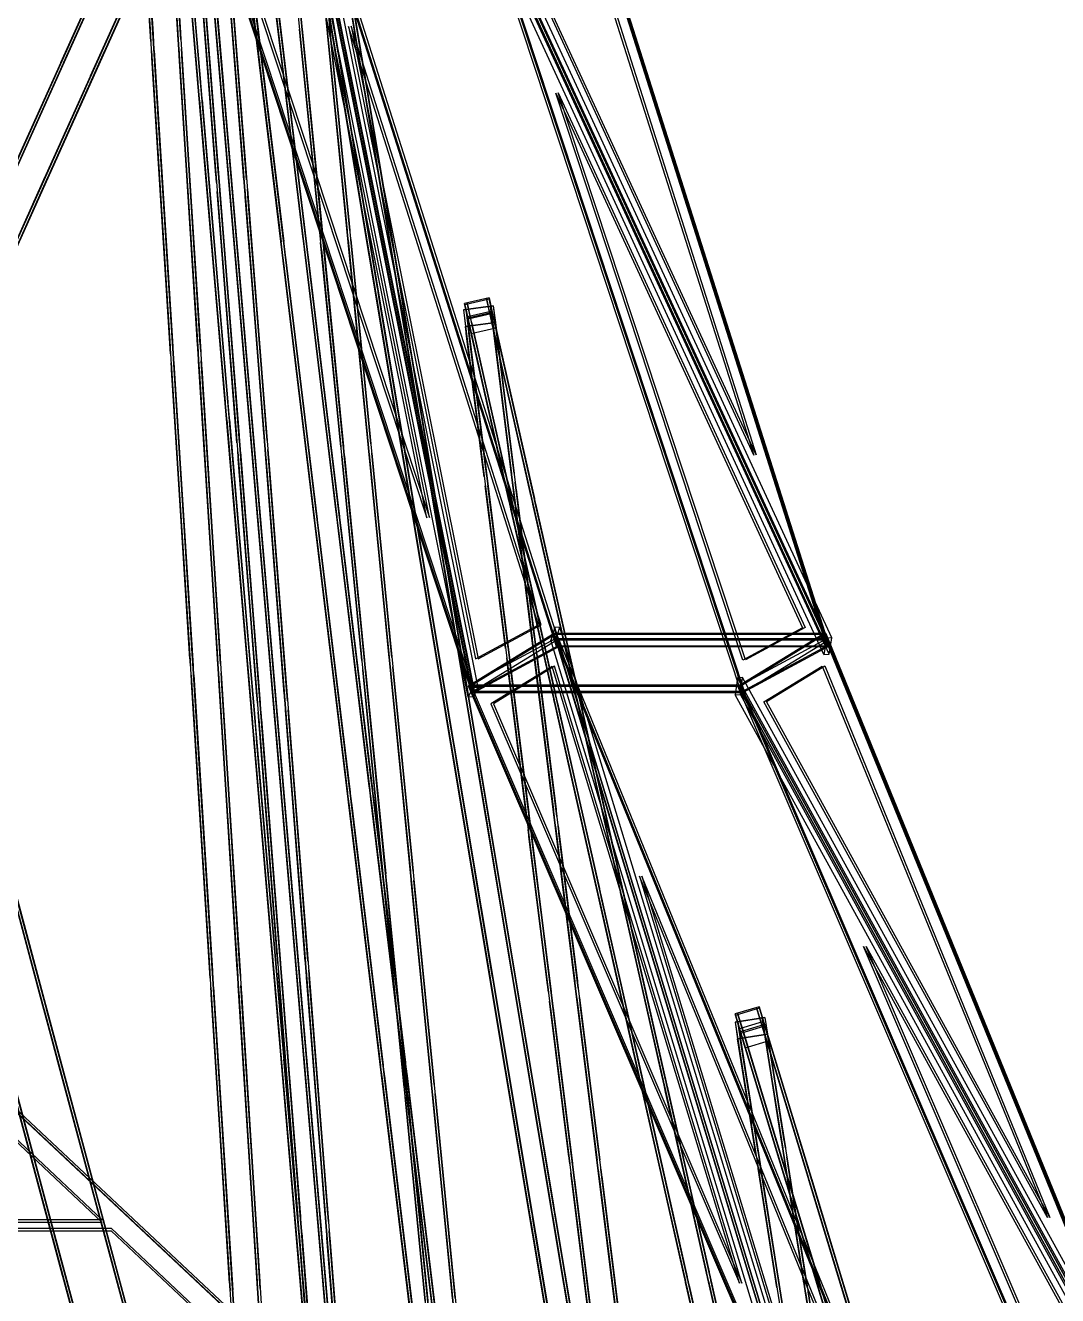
# Model space of a CAD drawing. Header units: millimetres. Extents: x -52000 to 48850, y -48850 to 51750.
# Drawn here: x 25031 to 31185, y -22866 to -15294 of the extents above; entities that cross this region are included whole.
import ezdxf

# ---------------------------------------------------------------- set-up
doc = ezdxf.new("R2010")
doc.units = ezdxf.units.MM
doc.layers.add('D-STR-STRC', color=7, linetype='Continuous', lineweight=25)

msp = doc.modelspace()

# ---------------------------------------------------------------- linework, layer by layer
at = {"layer": 'D-STR-STRC'}
for points in [[(27057.4, -27129.7), (27055.8, -27111.1), (25101.1, -4240.2), (25102.7, -4258.8)], [(27175, -27119.7), (27173.4, -27101.1), (25218.7, -4230.1), (25220.3, -4248.7)], [(25234.6, -4239.8), (25234.6, -4239.8), (26652.7, -26574.2), (26652.7, -26574.2)], [(27190.9, -27118.3), (27189.3, -27099.7), (25234.7, -4228.7), (25236.3, -4247.4)], [(27041.5, -27131.1), (27039.9, -27112.5), (25085.2, -4241.5), (25086.8, -4260.1)], [(25086.9, -4249.1), (25086.9, -4249.1), (26505, -26583.5), (26505, -26583.5)], [(27937.4, -28036.6), (27933, -28000.7), (25576.1, -8479.9), (25580.4, -8515.8)], [(27953.2, -28034.7), (27948.9, -27998.8), (25591.9, -8478), (25596.3, -8513.9)], [(28070.4, -28020.5), (28066.1, -27984.6), (25709.1, -8463.9), (25713.4, -8499.8)], [(28086.3, -28018.6), (28081.9, -27982.7), (25725, -8461.9), (25729.3, -8497.9)], [(25578.9, -8494.7), (25578.9, -8494.7), (27041.6, -27121.2), (27041.6, -27121.2)], [(25726.5, -8483.1), (25726.5, -8483.1), (27189.2, -27109.6), (27189.2, -27109.6)], [(26591.8, -26559.1), (26486.3, -26166.2), (22388.8, -10917.5), (22494.4, -11310.3)], [(26607.3, -26554.9), (26501.7, -26162.1), (22404.3, -10913.3), (22509.9, -11306.2)], [(26298.3, -26637.9), (26192.7, -26245.1), (22095.3, -10996.4), (22200.8, -11389.2)], [(26313.7, -26633.8), (26208.2, -26240.9), (22110.7, -10992.2), (22216.3, -11385.1)], [(29192.5, -29302.9), (29182.8, -29245), (26421.9, -12716.7), (26431.6, -12774.6)], [(29208.2, -29300.3), (29198.6, -29242.4), (26437.7, -12714.1), (26447.4, -12772)], [(29324.6, -29280.8), (29315, -29222.9), (26554.1, -12694.7), (26563.8, -12752.6)], [(29340.4, -29278.2), (29330.7, -29220.3), (26569.9, -12692), (26579.6, -12749.9)], [(26427.1, -12740.6), (26427.1, -12740.6), (27936, -28016.9), (27936, -28016.9)], [(26574.4, -12726.1), (26574.4, -12726.1), (28083.3, -28002.4), (28083.3, -28002.4)], [(26372.6, -13005), (26235.9, -13308.8), (22138.4, -22411.3), (22275.2, -22107.6)], [(26387.2, -13011.6), (26250.5, -13315.4), (22153, -22417.9), (22289.8, -22114.1)], [(26549.5, -13084.6), (26412.8, -13388.4), (22315.3, -22491), (22452.1, -22187.2)], [(26564.1, -13091.2), (26427.4, -13395), (22329.9, -22497.5), (22466.7, -22193.8)], [(25663.5, -13583.6), (25663.5, -13583.6), (25775.6, -15348)], [(25666.2, -13625.5), (25778.2, -15389.9), (25778.2, -15389.9)], [(25679.5, -13582.6), (25679.5, -13582.6), (25791.5, -15347)], [(25682.2, -13624.5), (25794.2, -15388.9), (25794.2, -15388.9)], [(25827.2, -13573.2), (25827.2, -13573.2), (25939.2, -15337.6)], [(25829.9, -13615.1), (25941.9, -15379.5), (25941.9, -15379.5)], [(25843.2, -13572.2), (25843.2, -13572.2), (25955.2, -15336.6)], [(25845.8, -13614.1), (25957.9, -15378.5), (25957.9, -15378.5)], [(26058.8, -15633), (25903.4, -13814.6), (25902.4, -13803)], [(26061.4, -15663.7), (26060.4, -15652.1), (25905, -13833.7)], [(26074.7, -15631.6), (25919.3, -13813.2), (25918.3, -13801.6)], [(26077.3, -15662.4), (26076.4, -15650.8), (25920.9, -13832.4)], [(26192.3, -15621.6), (26036.9, -13803.2), (26035.9, -13791.6)], [(26194.9, -15652.3), (26193.9, -15640.7), (26038.5, -13822.3)], [(26208.2, -15620.2), (26052.8, -13801.8), (26051.8, -13790.2)], [(26210.9, -15651), (26209.9, -15639.4), (26054.5, -13821)], [(27708.7, -19267.9), (26683.1, -14159.3), (26112.1, -14434.1)], [(26880.7, -15463.1), (26664.8, -14170.9), (26658.8, -14134.8)], [(26896.5, -15460.5), (26680.6, -14168.2), (26674.6, -14132.1)], [(26900.7, -15486), (26894.7, -15449.9), (26678.9, -14157.7)], [(27708.7, -19267.9), (28218.4, -18993), (26683.1, -14159.3)], [(27012.9, -15441), (26797, -14148.8), (26791, -14112.7)], [(27017.1, -15466.6), (27011.1, -15430.5), (26795.2, -14138.3)], [(27028.6, -15438.4), (26812.8, -14146.2), (26806.8, -14110.1)], [(27032.9, -15464), (27026.9, -15427.9), (26811, -14135.6)], [(27693.4, -19268.7), (26667.8, -14160.1), (26096.9, -14434.9)], [(26885, -15488.7), (26878.9, -15452.6), (26663.1, -14160.3)], [(27693.4, -19268.7), (28203.1, -18993.8), (26667.8, -14160.1)], [(29807.9, -18994.6), (27701.6, -14435.7), (28272.6, -14160.9)], [(29823.1, -18993.8), (27716.9, -14434.9), (28287.8, -14160.1)], [(27424.2, -18229.1), (26646.6, -14356), (26213.7, -14564.4)], [(27439.4, -18228.3), (26661.9, -14355.2), (26229, -14563.6)], [(29373.4, -17855.1), (27847, -14551.4), (28260.8, -14352.2)], [(29388.6, -17854.3), (27862.3, -14550.6), (28276.1, -14351.4)], [(29807.9, -18994.6), (29298.2, -19269.5), (27701.6, -14435.7)], [(29823.1, -18993.8), (29313.4, -19268.7), (27716.9, -14434.9)], [(25655.2, -14598.9), (25559.1, -14812.2), (25242.7, -15515.2)], [(25658.6, -14591.3), (25342.1, -15294.3), (25246.1, -15507.7)], [(25669.8, -14605.4), (25573.7, -14818.8), (25257.3, -15521.8)], [(25673.2, -14597.9), (25356.7, -15300.9), (25260.7, -15514.2)], [(25832.1, -14678.5), (25736, -14891.9), (25419.6, -15594.9)], [(25835.5, -14670.9), (25519, -15373.9), (25423, -15587.3)], [(25846.7, -14685.1), (25750.6, -14898.4), (25434.2, -15601.4)], [(25850.1, -14677.5), (25533.6, -15380.5), (25437.6, -15593.9)], [(26052.7, -14732.2), (26052.7, -14732.2), (26167, -16187.7)], [(26068.6, -14730.9), (26068.6, -14730.9), (26182.9, -16186.4)], [(26216.2, -14719.3), (26216.2, -14719.3), (26330.5, -16174.9)], [(26219.5, -14761.2), (26333.8, -16216.7), (26333.8, -16216.7)], [(26232.1, -14718.1), (26232.1, -14718.1), (26346.4, -16173.6)], [(26235.4, -14760), (26349.7, -16215.5), (26349.7, -16215.5)], [(26056, -14774.1), (26170.3, -16229.6), (26170.3, -16229.6)], [(26071.9, -14772.8), (26186.2, -16228.3), (26186.2, -16228.3)], [(26554.7, -16585.1), (26368.7, -15045.1), (26366, -15022.7)], [(26558.1, -16613.6), (26555.4, -16591.3), (26369.5, -15051.3)], [(26570.6, -16583.2), (26384.6, -15043.2), (26381.9, -15020.8)], [(26574, -16611.7), (26571.3, -16589.3), (26385.4, -15049.3)], [(26687.7, -16569), (26501.8, -15029), (26499.1, -15006.6)], [(26691.2, -16597.6), (26688.5, -16575.2), (26502.5, -15035.2)], [(26703.6, -16567.1), (26517.7, -15027.1), (26515, -15004.7)], [(26707.1, -16595.7), (26704.4, -16573.3), (26518.4, -15033.3)], [(25313.7, -15357.4), (25217.7, -15570.8), (24901.2, -16273.8)], [(25317.1, -15349.9), (25000.7, -16052.9), (24904.6, -16266.2)], [(25328.3, -15364), (25232.3, -15577.3), (24915.8, -16280.3)], [(25331.7, -15356.4), (25015.3, -16059.4), (24919.2, -16272.8)], [(26665.4, -15315.6), (26665.4, -15315.6), (26781.6, -16492.1)], [(26669.5, -15357.4), (26785.7, -16533.9), (26785.7, -16533.9)], [(26681.3, -15314), (26681.3, -15314), (26797.5, -16490.5)], [(26685.4, -15355.8), (26801.6, -16532.3), (26801.6, -16532.3)], [(26828.6, -15299.5), (26828.6, -15299.5), (26944.8, -16476)], [(26832.7, -15341.3), (26948.9, -16517.8), (26948.9, -16517.8)], [(26844.5, -15297.9), (26844.5, -15297.9), (26960.7, -16474.4)], [(26848.6, -15339.7), (26964.8, -16516.2), (26964.8, -16516.2)], [(27714.3, -19070.8), (28090.5, -18867.9), (26957.3, -15300.1)], [(27729.5, -19070), (28105.8, -18867.1), (26972.5, -15299.3)], [(25490.6, -15437), (25394.6, -15650.4), (25078.1, -16353.4)], [(25494, -15429.5), (25177.6, -16132.5), (25081.5, -16345.9)], [(25505.2, -15443.6), (25409.2, -15657), (25092.7, -16360)], [(25508.6, -15436.1), (25192.2, -16139.1), (25096.1, -16352.4)], [(25781.7, -15444.8), (25781.7, -15444.8), (25893.7, -17209.2)], [(25797.7, -15443.8), (25797.7, -15443.8), (25909.7, -17208.2)], [(25945.4, -15434.4), (25945.4, -15434.4), (26057.4, -17198.8)], [(25961.4, -15433.4), (25961.4, -15433.4), (26073.4, -17197.8)], [(25784.4, -15486.7), (25896.4, -17251.1), (25896.4, -17251.1)], [(25800.3, -15485.7), (25912.4, -17250.1), (25912.4, -17250.1)], [(25948, -15476.3), (26060.1, -17240.7), (26060.1, -17240.7)], [(25964, -15475.3), (26076, -17239.7), (26076, -17239.7)], [(27110.8, -16840.5), (26894.9, -15548.2), (26888.9, -15512.1)], [(27126.5, -16837.8), (26910.7, -15545.6), (26904.7, -15509.5)], [(27242.9, -16818.4), (27027.1, -15526.2), (27021, -15490.1)], [(27247.2, -16843.9), (27241.2, -16807.8), (27025.3, -15515.6)], [(27258.7, -16815.8), (27042.9, -15523.5), (27036.8, -15487.4)], [(27263, -16841.3), (27256.9, -16805.2), (27041.1, -15513)], [(27115, -16866), (27109, -16829.9), (26893.1, -15537.7)], [(27130.8, -16863.4), (27124.8, -16827.3), (26908.9, -15535)], [(26221.7, -17538.9), (26066.3, -15720.5), (26065.3, -15708.9)], [(26224.3, -17569.7), (26223.3, -17558), (26067.9, -15739.6)], [(26237.6, -17537.5), (26082.2, -15719.1), (26081.2, -15707.5)], [(26240.2, -17568.3), (26239.2, -17556.7), (26083.8, -15738.3)], [(26355.2, -17527.5), (26199.8, -15709.1), (26198.8, -15697.5)], [(26357.8, -17558.2), (26356.8, -17546.6), (26201.4, -15728.2)], [(26371.1, -17526.1), (26215.7, -15707.7), (26214.7, -15696.1)], [(26373.8, -17556.9), (26372.8, -17545.3), (26217.3, -15726.9)], [(29665.2, -18884.9), (29308.8, -19077.1), (28192.6, -15697.7)], [(29680.4, -18884.1), (29324, -19076.3), (28207.9, -15696.9)], [(25149.2, -16195.6), (25053.1, -16408.9), (24736.7, -17112)], [(25152.6, -16188), (24836.1, -16891), (24740.1, -17104.4)], [(25163.8, -16202.2), (25067.7, -16415.5), (24751.3, -17118.5)], [(25167.2, -16194.6), (24850.7, -16897.6), (24754.7, -17111)], [(26338.1, -16271.6), (26338.1, -16271.6), (26452.4, -17727.1)], [(26354, -16270.3), (26354, -16270.3), (26468.3, -17725.8)], [(26174.6, -16284.4), (26174.6, -16284.4), (26288.9, -17739.9)], [(26177.9, -16326.3), (26292.2, -17781.8), (26292.2, -17781.8)], [(26190.5, -16283.1), (26190.5, -16283.1), (26304.8, -17738.7)], [(26193.8, -16325), (26308.1, -17780.5), (26308.1, -17780.5)], [(26341.4, -16313.4), (26455.7, -17768.9), (26455.7, -17768.9)], [(26357.3, -16312.2), (26471.6, -17767.7), (26471.6, -17767.7)], [(26954.3, -16572.5), (26954.3, -16572.5), (27070.5, -17749)], [(26970.2, -16570.9), (26970.2, -16570.9), (27086.4, -17747.4)], [(26751.1, -18211.8), (26565.2, -16671.8), (26562.5, -16649.4)], [(26767, -18209.9), (26581, -16669.9), (26578.3, -16647.5)], [(26884.1, -18195.7), (26698.2, -16655.7), (26695.5, -16633.3)], [(26900, -18193.8), (26714.1, -16653.8), (26711.4, -16631.4)], [(26791.1, -16588.6), (26791.1, -16588.6), (26907.3, -17765.1)], [(26795.2, -16630.4), (26911.4, -17806.9), (26911.4, -17806.9)], [(26807, -16587.1), (26807, -16587.1), (26923.2, -17763.5)], [(26811.2, -16628.8), (26927.4, -17805.3), (26927.4, -17805.3)], [(26958.4, -16614.3), (27074.7, -17790.8), (27074.7, -17790.8)], [(26974.4, -16612.7), (27090.6, -17789.2), (27090.6, -17789.2)], [(26754.5, -18240.4), (26751.8, -18218), (26565.9, -16678)], [(26770.4, -18238.5), (26767.7, -18216.1), (26581.8, -16676.1)], [(26887.6, -18224.3), (26884.9, -18201.9), (26698.9, -16661.9)], [(26903.5, -18222.4), (26900.8, -18200), (26714.8, -16660)], [(27473, -18195.7), (27257.1, -16903.5), (27251.1, -16867.4)], [(27488.8, -18193.1), (27272.9, -16900.9), (27266.9, -16864.8)], [(27340.8, -18217.8), (27125, -16925.6), (27118.9, -16889.5)], [(27345.1, -18243.4), (27339.1, -18207.3), (27123.2, -16915)], [(27356.6, -18215.2), (27140.8, -16923), (27134.7, -16886.9)], [(27360.9, -18240.7), (27354.8, -18204.6), (27139, -16912.4)], [(27477.3, -18221.3), (27471.2, -18185.2), (27255.4, -16893)], [(27493, -18218.7), (27487, -18182.6), (27271.2, -16890.3)], [(27650.1, -16957.7), (27796.4, -16924.6), (27795.1, -16919), (27648.8, -16952)], [(27667.9, -17036.6), (27814.2, -17003.5), (27795.1, -16919), (27648.8, -16952)], [(30807.6, -30930.1), (30788.5, -30845.5), (27648.8, -16952), (27667.9, -17036.6)], [(30823.2, -30926.5), (30804.1, -30842), (27664.4, -16948.5), (27683.5, -17033.1)], [(30938.3, -30900.5), (30919.2, -30816), (27779.5, -16922.5), (27798.6, -17007.1)], [(30954, -30897), (30934.8, -30812.4), (27795.1, -16919), (27814.2, -17003.5)], [(27820.8, -16966.7), (27642.2, -16988.9), (27642.2, -16988.9), (27820.8, -16966.7)], [(27658.1, -16986.9), (27658.1, -16986.9), (29188.2, -29270.7), (29188.2, -29270.7)], [(27667.9, -17036.6), (27814.2, -17003.5), (27812.9, -16997.9), (27666.6, -17031)], [(27689, -17130), (27835.3, -17096.9), (27816.2, -17012.3), (27669.9, -17045.4)], [(27804.9, -16968.6), (27804.9, -16968.6), (29335, -29252.4), (29335, -29252.4)], [(28044.9, -18097.1), (27817.2, -17089.2), (27805.3, -17036.4)], [(28060.6, -18093.5), (27832.8, -17085.6), (27820.9, -17032.9)], [(27833.2, -17065.9), (27654.6, -17088.1), (27654.6, -17088.1), (27833.2, -17065.9)], [(27654.6, -17088.1), (27654.6, -17088.1), (27761.1, -17943.6)], [(27670.4, -17086.2), (27670.4, -17086.2), (27777, -17941.6)], [(27914.2, -18126.6), (27686.5, -17118.7), (27674.6, -17066)], [(27919.1, -18148.1), (27907.2, -18095.4), (27679.4, -17087.5)], [(27929.8, -18123.1), (27702.1, -17115.2), (27690.2, -17062.5)], [(27934.7, -18144.6), (27922.8, -18091.9), (27695, -17084)], [(28049.8, -18118.6), (28037.9, -18065.9), (27810.1, -17058)], [(27817.3, -17067.9), (27817.3, -17067.9), (27923.9, -17923.3)], [(27822.5, -17109.5), (27929.1, -17965), (27929.1, -17965)], [(28065.4, -18115.1), (28053.5, -18062.3), (27825.7, -17054.4)], [(27833.2, -17065.9), (27833.2, -17065.9), (27939.7, -17921.3)], [(27838.4, -17107.6), (27944.9, -17963), (27944.9, -17963)], [(27659.8, -17129.8), (27766.3, -17985.3), (27766.3, -17985.3)], [(27675.6, -17127.8), (27782.2, -17983.3), (27782.2, -17983.3)], [(25899.9, -17306), (25899.9, -17306), (26011.9, -19070.4)], [(25915.9, -17305), (25915.9, -17305), (26027.9, -19069.4)], [(26063.6, -17295.6), (26063.6, -17295.6), (26175.6, -19060)], [(26066.2, -17337.5), (26178.3, -19101.9), (26178.3, -19101.9)], [(26079.5, -17294.6), (26079.5, -17294.6), (26191.6, -19059)], [(26082.2, -17336.5), (26194.2, -19100.9), (26194.2, -19100.9)], [(25902.6, -17347.9), (26014.6, -19112.3), (26014.6, -19112.3)], [(25918.5, -17346.9), (26030.5, -19111.3), (26030.5, -19111.3)], [(26384.6, -19444.8), (26229.1, -17626.4), (26228.2, -17614.8)], [(26400.5, -19443.4), (26245.1, -17625), (26244.1, -17613.4)], [(26518.1, -19433.4), (26362.7, -17615), (26361.7, -17603.4)], [(26520.7, -19464.2), (26519.7, -19452.5), (26364.3, -17634.1)], [(26534, -19432), (26378.6, -17613.6), (26377.6, -17602)], [(26536.6, -19462.8), (26535.6, -19451.2), (26380.2, -17632.8)], [(26387.2, -19475.6), (26386.2, -19464), (26230.8, -17645.6)], [(26403.1, -19474.2), (26402.1, -19462.6), (26246.7, -17644.2)], [(26296.5, -17836.6), (26296.5, -17836.6), (26410.8, -19292.1)], [(26312.4, -17835.4), (26312.4, -17835.4), (26426.7, -19290.9)], [(26460, -17823.8), (26460, -17823.8), (26574.3, -19279.3)], [(26463.3, -17865.6), (26577.6, -19321.1), (26577.6, -19321.1)], [(26475.9, -17822.5), (26475.9, -17822.5), (26590.2, -19278)], [(26479.2, -17864.4), (26593.5, -19319.9), (26593.5, -19319.9)], [(26916.9, -17861.7), (26916.9, -17861.7), (27033.1, -19038.1)], [(26932.8, -17860.1), (26932.8, -17860.1), (27049, -19036.6)], [(27080.1, -17845.5), (27080.1, -17845.5), (27196.3, -19022)], [(27096, -17844), (27096, -17844), (27212.2, -19020.5)], [(26299.8, -17878.5), (26414.1, -19334), (26414.1, -19334)], [(26315.7, -17877.2), (26430, -19332.7), (26430, -19332.7)], [(26921, -17903.4), (27037.2, -19079.9), (27037.2, -19079.9)], [(26936.9, -17901.9), (27053.1, -19078.4), (27053.1, -19078.4)], [(27084.2, -17887.3), (27200.4, -19063.8), (27200.4, -19063.8)], [(27100.1, -17885.8), (27216.3, -19062.3), (27216.3, -19062.3)], [(27935.8, -18019.6), (27935.8, -18019.6), (28051.4, -18947)], [(27951.7, -18017.6), (27951.7, -18017.6), (28067.2, -18945)], [(27773.1, -18039.8), (27773.1, -18039.8), (27888.6, -18967.2)], [(27778.3, -18081.5), (27893.8, -19008.9), (27893.8, -19008.9)], [(27789, -18037.9), (27789, -18037.9), (27904.5, -18965.3)], [(27794.2, -18079.5), (27909.7, -19006.9), (27909.7, -19006.9)], [(27941, -18061.2), (28056.6, -18988.6), (28056.6, -18988.6)], [(27956.9, -18059.3), (28072.4, -18986.7), (28072.4, -18986.7)], [(28175.9, -19284.4), (27932.8, -18208.8), (27920.9, -18156.1)], [(28191.5, -19280.9), (27948.4, -18205.3), (27936.5, -18152.5)], [(28306.6, -19254.9), (28063.5, -18179.2), (28051.6, -18126.5)], [(28311.4, -19276.4), (28299.5, -19223.7), (28056.5, -18148)], [(28322.2, -19251.3), (28079.1, -18175.7), (28067.2, -18123)], [(28327.1, -19272.8), (28315.1, -19220.1), (28072.1, -18144.5)], [(27703.1, -19573.1), (27487.2, -18280.9), (27481.2, -18244.8)], [(27718.8, -19570.5), (27503, -18278.2), (27497, -18242.1)], [(28180.7, -19305.9), (28168.8, -19253.2), (27925.8, -18177.6)], [(28196.4, -19302.4), (28184.4, -19249.7), (27941.4, -18174.1)], [(26947.5, -19838.5), (26761.6, -18298.5), (26758.9, -18276.1)], [(26951, -19867.1), (26948.3, -19844.7), (26762.3, -18304.7)], [(26963.4, -19836.6), (26777.5, -18296.6), (26774.8, -18274.2)], [(26966.8, -19865.2), (26964.1, -19842.8), (26778.2, -18302.8)], [(27080.5, -19822.5), (26894.6, -18282.5), (26891.9, -18260.1)], [(27084, -19851), (27081.3, -19828.7), (26895.4, -18288.6)], [(27096.4, -19820.6), (26910.5, -18280.6), (26907.8, -18258.2)], [(27099.9, -19849.1), (27097.2, -19826.7), (26911.2, -18286.7)], [(27570.9, -19595.2), (27355, -18302.9), (27349, -18266.8)], [(27575.2, -19620.7), (27569.1, -19584.6), (27353.3, -18292.4)], [(27586.7, -19592.5), (27370.8, -18300.3), (27364.8, -18264.2)], [(27590.9, -19618.1), (27584.9, -19582), (27369.1, -18289.8)], [(27707.3, -19598.7), (27701.3, -19562.6), (27485.5, -18270.3)], [(27723.1, -19596), (27717.1, -19559.9), (27501.2, -18267.7)], [(29744.5, -24058.6), (28182.8, -18919.7), (27673.1, -19232.1)], [(29802, -18919.8), (28183.4, -18919.9), (27673.9, -19232), (29292.6, -19232)], [(29759.7, -24057.7), (28198, -18918.8), (27688.3, -19231.2)], [(28193.7, -18955.9), (28217.6, -18880.6), (28187.2, -18882.6), (28163.2, -18957.9)], [(28177, -18923.3), (29797, -18923.3), (29802.8, -18919.7), (28182.8, -18919.7)], [(29744.5, -24058.6), (30154.7, -23746.2), (28182.8, -18919.7)], [(29759.8, -24057.6), (30169.9, -23745.2), (28198.1, -18918.7)], [(31759.5, -23747.1), (29277.9, -19233), (29787.6, -18920.6)], [(31774.7, -23746.2), (29293.1, -19232.1), (29802.8, -18919.7)], [(29808.4, -18949.9), (28189.7, -18949.9), (27679.6, -19224.5), (29298.3, -19224.5)], [(29817.8, -18958.5), (28199.2, -18958.5), (27690.5, -19270.6), (29309.1, -19270.6)], [(29822.3, -18993.9), (28203.7, -18993.9), (27694.2, -19268.6), (29312.9, -19268.5)], [(28197.4, -18996.9), (29817.4, -18996.9), (29823.1, -18993.8), (28203.1, -18993.8)], [(29808.5, -18946.4), (29792, -19043.6), (29822.5, -19042), (29839, -18944.9)], [(27900.6, -19063.5), (27900.6, -19063.5), (28016.1, -19990.9)], [(27916.5, -19061.5), (27916.5, -19061.5), (28032, -19988.9)], [(28063.4, -19043.2), (28063.4, -19043.2), (28178.9, -19970.6)], [(28079.2, -19041.2), (28079.2, -19041.2), (28194.8, -19968.6)], [(26181.7, -19156.8), (26181.7, -19156.8), (26293.8, -20921.2)], [(26197.7, -19155.8), (26197.7, -19155.8), (26309.7, -20920.2)], [(27042.6, -19134.7), (27042.6, -19134.7), (27158.8, -20311.2)], [(27058.5, -19133.1), (27058.5, -19133.1), (27174.7, -20309.6)], [(27205.8, -19118.6), (27205.8, -19118.6), (27322, -20295.1)], [(27221.7, -19117), (27221.7, -19117), (27337.9, -20293.5)], [(29288.3, -22792.2), (28171, -19115.7), (27806.4, -19339.2)], [(29303.5, -22791.3), (28186.2, -19114.8), (27821.6, -19338.3)], [(27905.8, -19105.2), (28021.3, -20032.6), (28021.3, -20032.6)], [(27921.7, -19103.2), (28037.2, -20030.6), (28037.2, -20030.6)], [(28068.5, -19084.9), (28184.1, -20012.3), (28184.1, -20012.3)], [(28084.4, -19082.9), (28199.9, -20010.3), (28199.9, -20010.3)], [(31124.7, -22400.8), (29434.2, -19325.7), (29781.4, -19112.9)], [(31139.9, -22400), (29449.4, -19324.8), (29796.6, -19112)], [(26018.1, -19167.2), (26018.1, -19167.2), (26130.1, -20931.6)], [(26020.7, -19209.1), (26132.8, -20973.5), (26132.8, -20973.5)], [(26034, -19166.2), (26034, -19166.2), (26146.1, -20930.6)], [(26036.7, -19208.1), (26148.7, -20972.5), (26148.7, -20972.5)], [(26184.4, -19198.7), (26296.4, -20963.1), (26296.4, -20963.1)], [(26200.4, -19197.7), (26312.4, -20962.1), (26312.4, -20962.1)], [(27046.7, -19176.5), (27162.9, -20353), (27162.9, -20353)], [(27062.6, -19174.9), (27178.9, -20351.4), (27178.9, -20351.4)], [(27209.9, -19160.4), (27326.1, -20336.8), (27326.1, -20336.8)], [(27225.9, -19158.8), (27342.1, -20335.3), (27342.1, -20335.3)], [(29299, -19228.5), (27679, -19228.5), (27673.1, -19232.1), (29293.1, -19232.1)], [(29276.9, -19182.7), (29263.7, -19284.5), (29294.1, -19282.5), (29307.3, -19180.7)], [(31774.7, -23746.2), (31364.5, -24058.6), (29293.1, -19232.1)], [(27701.6, -19294.8), (27731, -19240.2), (27700.5, -19241.8), (27671.1, -19296.4)], [(29319.2, -19265.6), (27699.2, -19265.6), (27693.4, -19268.7), (29313.4, -19268.7)], [(28568.2, -20412.7), (28325.2, -19337), (28313.2, -19284.3)], [(28573.1, -20434.2), (28561.2, -20381.5), (28318.1, -19305.8)], [(28583.8, -20409.1), (28340.8, -19333.5), (28328.9, -19280.8)], [(28588.7, -20430.6), (28576.8, -20377.9), (28333.7, -19302.3)], [(31759.4, -23747.3), (31349.3, -24059.7), (29277.9, -19233.2)], [(26581.9, -19376), (26581.9, -19376), (26696.2, -20831.5)], [(26597.8, -19374.7), (26597.8, -19374.7), (26712.1, -20830.2)], [(28437.5, -20442.2), (28194.5, -19366.6), (28182.5, -19313.9)], [(28442.4, -20463.7), (28430.5, -20411), (28187.4, -19335.4)], [(28453.1, -20438.7), (28210.1, -19363), (28198.1, -19310.3)], [(28458, -20460.2), (28446.1, -20407.5), (28203, -19331.8)], [(26418.4, -19388.8), (26418.4, -19388.8), (26532.7, -20844.3)], [(26421.7, -19430.7), (26536, -20886.2), (26536, -20886.2)], [(26434.3, -19387.6), (26434.3, -19387.6), (26548.6, -20843.1)], [(26437.6, -19429.4), (26551.9, -20884.9), (26551.9, -20884.9)], [(26585.1, -19417.8), (26699.4, -20873.4), (26699.4, -20873.4)], [(26601.1, -19416.6), (26715.4, -20872.1), (26715.4, -20872.1)], [(26547.4, -21350.7), (26392, -19532.3), (26391, -19520.7)], [(26563.4, -21349.4), (26408, -19530.9), (26407, -19519.3)], [(26681, -21339.3), (26525.5, -19520.9), (26524.6, -19509.3)], [(26696.9, -21337.9), (26541.5, -19519.5), (26540.5, -19507.9)], [(26550.1, -21381.5), (26549.1, -21369.9), (26393.7, -19551.5)], [(26566, -21380.1), (26565, -21368.5), (26409.6, -19550.1)], [(26683.6, -21370.1), (26682.6, -21358.5), (26527.2, -19540.1)], [(26699.5, -21368.7), (26698.5, -21357.1), (26543.1, -19538.7)], [(27801, -20972.5), (27585.1, -19680.3), (27579.1, -19644.2)], [(27805.2, -20998.1), (27799.2, -20962), (27583.4, -19669.7)], [(27816.7, -20969.9), (27600.9, -19677.7), (27594.9, -19641.6)], [(27821, -20995.4), (27815, -20959.3), (27599.1, -19667.1)], [(27933.1, -20950.5), (27717.3, -19658.2), (27711.3, -19622.1)], [(27937.4, -20976), (27931.4, -20939.9), (27715.5, -19647.7)], [(27948.9, -20947.8), (27733.1, -19655.6), (27727, -19619.5)], [(27953.2, -20973.4), (27947.2, -20937.3), (27731.3, -19645)], [(26674.3, -23348.5), (23348.5, -23348.5), (19714.1, -19714.1), (22799.8, -19714.1)], [(26674.3, -23363.9), (23348.5, -23363.9), (19714.1, -19729.4), (22799.8, -19729.4)], [(25204.9, -21397.5), (24883.5, -20201.4), (24798.5, -19885.2)], [(25206.5, -21403.5), (25121.6, -21087.3), (24800.1, -19891.2)], [(25220.4, -21393.4), (24898.9, -20197.2), (24814, -19881.1)], [(25222, -21399.3), (25137, -21083.2), (24815.6, -19887)], [(27143.9, -21465.3), (26958, -19925.3), (26955.3, -19902.9)], [(27159.8, -21463.3), (26973.9, -19923.3), (26971.2, -19901)], [(27277, -21449.2), (27091, -19909.2), (27088.3, -19886.8)], [(27292.8, -21447.3), (27106.9, -19907.3), (27104.2, -19884.9)], [(27296.3, -21475.9), (27293.6, -21453.5), (27107.6, -19913.5)], [(27147.4, -21493.8), (27144.7, -21471.4), (26958.7, -19931.4)], [(27163.3, -21491.9), (27160.6, -21469.5), (26974.6, -19929.5)], [(27280.4, -21477.8), (27277.7, -21455.4), (27091.8, -19915.4)], [(28206.7, -20064.9), (28206.7, -20064.9), (28322.3, -20992.3)], [(28028.1, -20087.1), (28028.1, -20087.1), (28143.6, -21014.5)], [(28033.3, -20128.8), (28148.8, -21056.2), (28148.8, -21056.2)], [(28044, -20085.2), (28044, -20085.2), (28159.5, -21012.6)], [(28049.2, -20126.8), (28164.7, -21054.2), (28164.7, -21054.2)], [(28190.9, -20066.9), (28190.9, -20066.9), (28306.4, -20994.3)], [(28196.1, -20108.6), (28311.6, -21035.9), (28311.6, -21035.9)], [(28211.9, -20106.6), (28327.4, -21034), (28327.4, -21034)], [(29753.2, -23859.5), (30031.9, -23647.2), (28691.7, -20366.6)], [(29768.4, -23858.5), (30047.2, -23646.1), (28706.9, -20365.6)], [(27168.3, -20407.7), (27168.3, -20407.7), (27284.5, -21584.2)], [(27184.3, -20406.1), (27184.3, -20406.1), (27300.5, -21582.6)], [(27331.5, -20391.6), (27331.5, -20391.6), (27447.7, -21568.1)], [(27335.7, -20433.4), (27451.9, -21609.9), (27451.9, -21609.9)], [(27347.5, -20390), (27347.5, -20390), (27463.7, -21566.5)], [(27351.6, -20431.8), (27467.8, -21608.3), (27467.8, -21608.3)], [(28829.9, -21570.4), (28586.8, -20494.8), (28574.9, -20442.1)], [(28845.5, -21566.9), (28602.4, -20491.3), (28590.5, -20438.6)], [(27172.5, -20449.5), (27288.7, -21626), (27288.7, -21626)], [(27188.4, -20447.9), (27304.6, -21624.4), (27304.6, -21624.4)], [(28699.2, -21600), (28456.1, -20524.4), (28444.2, -20471.6)], [(28704, -21621.5), (28692.1, -21568.8), (28449, -20493.2)], [(28714.8, -21596.5), (28471.7, -20520.8), (28459.8, -20468.1)], [(28719.6, -21618), (28707.7, -21565.2), (28464.7, -20489.6)], [(28834.7, -21592), (28822.8, -21539.2), (28579.8, -20463.6)], [(28850.3, -21588.4), (28838.4, -21535.7), (28595.4, -20460.1)], [(31612.5, -23666.3), (31350.8, -23865.7), (30028.8, -20785.4)], [(31627.8, -23665.2), (31366, -23864.6), (30044.1, -20784.4)], [(26540.3, -20941), (26540.3, -20941), (26654.6, -22396.5)], [(26556.2, -20939.8), (26556.2, -20939.8), (26670.5, -22395.3)], [(26703.8, -20928.2), (26703.8, -20928.2), (26818.1, -22383.7)], [(26707, -20970.1), (26821.3, -22425.6), (26821.3, -22425.6)], [(26719.7, -20926.9), (26719.7, -20926.9), (26834, -22382.4)], [(26723, -20968.8), (26837.3, -22424.3), (26837.3, -22424.3)], [(26136.2, -21028.4), (26136.2, -21028.4), (26248.3, -22792.8)], [(26152.2, -21027.4), (26152.2, -21027.4), (26264.2, -22791.8)], [(26299.9, -21018), (26299.9, -21018), (26411.9, -22782.4)], [(26315.9, -21017), (26315.9, -21017), (26427.9, -22781.4)], [(26543.5, -20982.9), (26657.8, -22438.4), (26657.8, -22438.4)], [(26559.5, -20981.6), (26673.8, -22437.1), (26673.8, -22437.1)], [(28031, -22349.9), (27815.2, -21057.7), (27809.2, -21021.6)], [(28035.3, -22375.4), (28029.3, -22339.3), (27813.4, -21047.1)], [(28046.8, -22347.3), (27831, -21055), (27824.9, -21018.9)], [(28051.1, -22372.8), (28045.1, -22336.7), (27829.2, -21044.5)], [(28163.2, -22327.8), (27947.4, -21035.6), (27941.3, -20999.5)], [(28167.5, -22353.4), (28161.4, -22317.3), (27945.6, -21025)], [(28179, -22325.2), (27963.1, -21032.9), (27957.1, -20996.8)], [(28183.3, -22350.7), (28177.2, -22314.6), (27961.4, -21022.4)], [(26138.9, -21070.3), (26250.9, -22834.7), (26250.9, -22834.7)], [(26154.9, -21069.3), (26266.9, -22833.7), (26266.9, -22833.7)], [(26302.6, -21059.9), (26414.6, -22824.3), (26414.6, -22824.3)], [(26318.5, -21058.9), (26430.6, -22823.3), (26430.6, -22823.3)], [(28155.6, -21110.8), (28155.6, -21110.8), (28271.1, -22038.2)], [(28171.5, -21108.8), (28171.5, -21108.8), (28287, -22036.2)], [(28318.4, -21090.5), (28318.4, -21090.5), (28433.9, -22017.9)], [(28334.2, -21088.5), (28334.2, -21088.5), (28449.8, -22015.9)], [(25546.4, -22668.3), (25224.9, -21472.1), (25140, -21156)], [(25548, -22674.2), (25463, -22358.1), (25141.6, -21161.9)], [(25561.8, -22664.1), (25240.4, -21468), (25155.5, -21151.8)], [(25563.4, -22670), (25478.5, -22353.9), (25157, -21157.8)], [(28160.8, -21152.5), (28276.3, -22079.9), (28276.3, -22079.9)], [(28176.7, -21150.5), (28292.2, -22077.9), (28292.2, -22077.9)], [(28323.6, -21132.2), (28439.1, -22059.6), (28439.1, -22059.6)], [(28339.4, -21130.2), (28455, -22057.6), (28455, -22057.6)], [(29264.3, -21194.8), (29407.9, -21151.2), (29405.6, -21143.7), (29262, -21187.3)], [(29296.5, -21300.8), (29440.1, -21257.2), (29405.6, -21143.7), (29262, -21187.3)], [(32846.5, -32979.5), (32812, -32866), (29262, -21187.3), (29296.5, -21300.8)], [(32861.8, -32974.9), (32827.3, -32861.4), (29277.3, -21182.6), (29311.9, -21296.1)], [(32974.7, -32940.6), (32940.2, -32827.1), (29390.2, -21148.3), (29424.8, -21261.8)], [(32990, -32935.9), (32955.5, -32822.4), (29405.6, -21143.7), (29440.1, -21257.2)], [(25252.8, -22747.2), (24931.4, -21551), (24846.4, -21234.9)], [(25254.4, -22753.1), (25169.4, -22437), (24848, -21240.8)], [(25268.2, -22743), (24946.8, -21546.8), (24861.9, -21230.7)], [(25269.8, -22748.9), (25184.9, -22432.8), (24863.5, -21236.6)], [(29440, -21208.2), (29262.1, -21236.2), (29262.1, -21236.2), (29440, -21208.2)], [(29278, -21233.7), (29278, -21233.7), (30798.1, -30882.8), (30798.1, -30882.8)], [(29323.3, -21388.7), (29466.8, -21345), (29432.3, -21231.5), (29288.8, -21275.2)], [(29296.5, -21300.8), (29440.1, -21257.2), (29437.8, -21249.6), (29294.2, -21293.2)], [(29424.1, -21210.7), (29424.1, -21210.7), (30944.3, -30859.7), (30944.3, -30859.7)], [(29699.8, -22166.7), (29446.9, -21334.6), (29425.4, -21263.8)], [(29715.1, -22162.1), (29462.2, -21329.9), (29440.7, -21259.2)], [(29720.1, -22178.6), (29698.6, -22107.9), (29445.7, -21275.7)], [(29455.5, -21307), (29277.7, -21335), (29277.7, -21335), (29455.5, -21307)], [(29277.7, -21335), (29277.7, -21335), (29378, -21971.7)], [(29293.5, -21332.5), (29293.5, -21332.5), (29393.8, -21969.2)], [(29571.6, -22205.7), (29318.7, -21373.5), (29297.1, -21302.8)], [(29576.6, -22222.2), (29555.1, -22151.5), (29302.2, -21319.3)], [(29586.9, -22201.1), (29334, -21368.9), (29312.5, -21298.1)], [(29591.9, -22217.6), (29570.4, -22146.8), (29317.5, -21314.6)], [(29704.8, -22183.3), (29683.3, -22112.5), (29430.4, -21280.3)], [(29439.7, -21309.5), (29439.7, -21309.5), (29540, -21946.1)], [(29446.2, -21351), (29546.6, -21987.6), (29546.6, -21987.6)], [(29455.5, -21307), (29455.5, -21307), (29555.8, -21943.6)], [(29462.1, -21348.5), (29562.4, -21985.1), (29562.4, -21985.1)], [(26710.3, -23256.6), (26554.9, -21438.2), (26553.9, -21426.6)], [(26726.3, -23255.3), (26570.9, -21436.9), (26569.9, -21425.2)], [(26843.8, -23245.2), (26688.4, -21426.8), (26687.4, -21415.2)], [(26859.8, -23243.9), (26704.4, -21425.5), (26703.4, -21413.8)], [(29284.2, -21376.5), (29384.5, -22013.1), (29384.5, -22013.1)], [(29300.1, -21374), (29400.4, -22010.7), (29400.4, -22010.7)], [(26713, -23287.4), (26712, -23275.8), (26556.6, -21457.4)], [(26728.9, -23286), (26727.9, -23274.4), (26572.5, -21456)], [(26846.5, -23276), (26845.5, -23264.4), (26690.1, -21446)], [(26862.4, -23274.6), (26861.4, -23263), (26706, -21444.6)], [(25488.8, -22415.1), (22605.5, -22415.1), (21743.3, -21556.2), (24576.5, -21556.2)], [(25488.8, -22430.4), (22605.5, -22430.4), (21743.3, -21571.5), (24576.5, -21571.5)], [(27340.3, -23092), (27154.4, -21552), (27151.7, -21529.6)], [(27343.8, -23120.6), (27341.1, -23098.2), (27155.1, -21558.2)], [(27356.2, -23090.1), (27170.3, -21550.1), (27167.6, -21527.7)], [(27359.7, -23118.6), (27357, -23096.3), (27171, -21556.3)], [(27473.4, -23075.9), (27287.4, -21535.9), (27284.7, -21513.5)], [(27476.8, -23104.5), (27474.1, -23082.1), (27288.2, -21542.1)], [(27489.3, -23074), (27303.3, -21534), (27300.6, -21511.6)], [(27492.7, -23102.6), (27490, -23080.2), (27304.1, -21540.2)], [(28960.8, -22757.8), (28717.7, -21682.2), (28705.8, -21629.4)], [(28965.7, -22779.3), (28953.8, -22726.6), (28710.7, -21650.9)], [(28976.4, -22754.2), (28733.3, -21678.6), (28721.4, -21625.9)], [(28981.3, -22775.8), (28969.4, -22723), (28726.3, -21647.4)], [(29091.5, -22728.2), (28848.4, -21652.6), (28836.5, -21599.9)], [(29096.4, -22749.7), (29084.5, -22697), (28841.4, -21621.4)], [(29107.1, -22724.7), (28864.1, -21649.1), (28852.1, -21596.4)], [(29112, -22746.2), (29100.1, -22693.5), (28857, -21617.9)], [(27294.1, -21680.7), (27294.1, -21680.7), (27410.3, -22857.2)], [(27298.2, -21722.5), (27414.4, -22899), (27414.4, -22899)], [(27310, -21679.2), (27310, -21679.2), (27426.2, -22855.7)], [(27314.1, -21721), (27430.3, -22897.4), (27430.3, -22897.4)], [(27457.3, -21664.6), (27457.3, -21664.6), (27573.5, -22841.1)], [(27461.4, -21706.4), (27577.6, -22882.9), (27577.6, -22882.9)], [(27473.2, -21663), (27473.2, -21663), (27589.4, -22839.5)], [(27477.3, -21704.8), (27593.5, -22881.3), (27593.5, -22881.3)], [(29393.1, -22067.5), (29393.1, -22067.5), (29504.7, -22775.7)], [(29399.6, -22109), (29511.2, -22817.2), (29511.2, -22817.2)], [(29408.9, -22065), (29408.9, -22065), (29520.5, -22773.3)], [(29415.5, -22106.5), (29527, -22814.7), (29527, -22814.7)], [(29555.1, -22042), (29555.1, -22042), (29666.7, -22750.2)], [(29561.6, -22083.4), (29673.2, -22791.7), (29673.2, -22791.7)], [(29570.9, -22039.5), (29570.9, -22039.5), (29682.5, -22747.7)], [(29577.5, -22081), (29689, -22789.2), (29689, -22789.2)], [(28283.1, -22134.4), (28283.1, -22134.4), (28398.7, -23061.8)], [(28288.3, -22176.1), (28403.8, -23103.5), (28403.8, -23103.5)], [(28299, -22132.5), (28299, -22132.5), (28414.5, -23059.9)], [(28304.2, -22174.1), (28419.7, -23101.5), (28419.7, -23101.5)], [(28445.9, -22114.2), (28445.9, -22114.2), (28561.4, -23041.6)], [(28451.1, -22155.9), (28566.6, -23083.2), (28566.6, -23083.2)], [(28461.8, -22112.2), (28461.8, -22112.2), (28577.3, -23039.6)], [(28466.9, -22153.9), (28582.5, -23081.3), (28582.5, -23081.3)], [(29995.6, -23140), (29723.3, -22244.1), (29701.8, -22173.3)], [(30011, -23135.3), (29738.6, -22239.4), (29717.1, -22168.7)], [(30016, -23151.8), (29994.5, -23081.1), (29722.1, -22185.2)], [(29867.4, -23178.9), (29595.1, -22283.1), (29573.6, -22212.3)], [(29872.5, -23195.5), (29850.9, -23124.7), (29578.6, -22228.8)], [(29882.7, -23174.3), (29610.4, -22278.4), (29588.9, -22207.6)], [(29887.8, -23190.8), (29866.3, -23120.1), (29593.9, -22224.2)], [(30000.7, -23156.5), (29979.2, -23085.7), (29706.8, -22189.8)], [(28261.1, -23727.2), (28045.3, -22435), (28039.2, -22398.9)], [(28276.9, -23724.6), (28061, -22432.4), (28055, -22396.3)], [(28393.3, -23705.2), (28177.4, -22412.9), (28171.4, -22376.8)], [(28397.5, -23730.7), (28391.5, -23694.6), (28175.7, -22402.4)], [(28409.1, -23702.5), (28193.2, -22410.3), (28187.2, -22374.2)], [(28413.3, -23728.1), (28407.3, -23692), (28191.4, -22399.7)], [(26453.9, -23323.7), (23517.6, -23323.7), (22655.4, -22464.8), (25541.6, -22464.8)], [(26453.9, -23339), (23517.6, -23339), (22655.4, -22480.1), (25541.6, -22480.1)], [(25887.8, -23939), (25566.4, -22742.8), (25481.5, -22426.7)], [(25889.4, -23944.9), (25804.5, -23628.8), (25483, -22432.6)], [(25903.3, -23934.8), (25581.9, -22738.7), (25496.9, -22422.6)], [(25904.9, -23940.8), (25819.9, -23624.6), (25498.5, -22428.5)], [(26825.6, -22480.4), (26825.6, -22480.4), (26939.9, -23935.9)], [(26841.6, -22479.1), (26841.6, -22479.1), (26955.9, -23934.6)], [(28265.4, -23752.8), (28259.3, -23716.7), (28043.5, -22424.5)], [(28281.2, -23750.2), (28275.1, -23714.1), (28059.3, -22421.8)], [(25594.2, -24017.9), (25272.8, -22821.7), (25187.9, -22505.6)], [(25595.8, -24023.8), (25510.9, -23707.7), (25189.5, -22511.5)], [(25609.7, -24013.7), (25288.3, -22817.6), (25203.3, -22501.4)], [(25611.3, -24019.7), (25526.3, -23703.5), (25204.9, -22507.4)], [(26662.2, -22493.2), (26662.2, -22493.2), (26776.4, -23948.7)], [(26665.4, -22535.1), (26779.7, -23990.6), (26779.7, -23990.6)], [(26678.1, -22492), (26678.1, -22492), (26792.4, -23947.5)], [(26681.4, -22533.9), (26795.7, -23989.4), (26795.7, -23989.4)], [(26828.9, -22522.3), (26943.2, -23977.8), (26943.2, -23977.8)], [(26844.9, -22521), (26959.2, -23976.5), (26959.2, -23976.5)], [(29222.5, -23915.6), (28979.4, -22839.9), (28967.5, -22787.2)], [(29238.1, -23912), (28995, -22836.4), (28983.1, -22783.7)], [(29353.2, -23886), (29110.1, -22810.4), (29098.2, -22757.7)], [(29358, -23907.5), (29346.1, -23854.8), (29103, -22779.2)], [(29368.8, -23882.5), (29125.7, -22806.9), (29113.8, -22754.2)], [(29373.6, -23904), (29361.7, -23851.3), (29118.6, -22775.7)], [(29227.3, -23937.1), (29215.4, -23884.4), (28972.3, -22808.7)], [(29242.9, -23933.5), (29231, -23880.8), (28987.9, -22805.2)], [(29681.8, -22846), (29681.8, -22846), (29793.4, -23554.3)], [(29697.6, -22843.6), (29697.6, -22843.6), (29809.2, -23551.8)]]:
    msp.add_lwpolyline(points, close=True, dxfattribs=at)
for points in [[(27189.3, -27099.7), (25234.7, -4228.7)], [(27189.4, -27100.9), (25234.8, -4230)], [(25250.5, -4238.7), (26668.7, -26573.1)], [(25070.9, -4250.1), (26489, -26584.6)], [(27039.9, -27112.5), (25085.2, -4241.5)], [(27040, -27113.7), (25085.3, -4242.8)], [(27041.4, -27129.9), (25086.7, -4258.9)], [(27041.5, -27131.1), (25086.8, -4260.1)], [(27190.8, -27117.1), (25236.1, -4246.1)], [(27190.9, -27118.3), (25236.3, -4247.4)], [(27933, -28000.7), (25576.1, -8479.9)], [(28081.9, -27982.7), (25725, -8461.9)], [(28082.2, -27985.1), (25725.3, -8464.3)], [(25563, -8495.9), (27025.7, -27122.4)], [(27933.3, -28003.1), (25576.4, -8482.3)], [(27937.1, -28034.2), (25580.1, -8513.4)], [(27937.4, -28036.6), (25580.4, -8515.8)], [(28086, -28016.2), (25729, -8495.5)], [(28086.3, -28018.6), (25729.3, -8497.9)], [(25742.4, -8481.8), (27205.1, -27108.4)], [(26501.7, -26162.1), (22404.3, -10913.3)], [(26505, -26174.3), (22407.6, -10925.6)], [(26192.7, -26245.1), (22095.3, -10996.4)], [(26196, -26257.4), (22098.6, -11008.6)], [(26604, -26542.6), (22506.6, -11293.9)], [(26607.3, -26554.9), (22509.9, -11306.2)], [(26295, -26625.7), (22197.5, -11377)], [(26298.3, -26637.9), (22200.8, -11389.2)], [(29182.8, -29245), (26421.9, -12716.7)], [(29183.4, -29248.9), (26422.6, -12720.6)], [(29330.7, -29220.3), (26569.9, -12692)], [(29331.4, -29224.1), (26570.5, -12695.9)], [(26411.2, -12742.2), (27920.1, -28018.5)], [(29191.8, -29299), (26431, -12770.8)], [(29192.5, -29302.9), (26431.6, -12774.6)], [(29339.8, -29274.3), (26578.9, -12746.1)], [(29340.4, -29278.2), (26579.6, -12749.9)], [(26590.3, -12724.5), (28099.2, -28000.8)], [(26366.1, -13019.5), (22268.7, -22122)], [(26372.6, -13005), (22275.2, -22107.6)], [(26564.1, -13091.2), (22466.7, -22193.8)], [(26557.6, -13105.7), (22460.2, -22208.2)], [(26235.9, -13308.8), (22138.4, -22411.3)], [(26242.4, -13294.3), (22145, -22396.9)], [(26427.4, -13395), (22329.9, -22497.5)], [(26433.9, -13380.5), (22336.5, -22483.1)], [(27700.5, -19241.8), (26674.9, -14133.2)], [(27731, -19240.2), (26705.4, -14131.6)], [(27671.1, -19296.4), (26645.5, -14187.7)], [(28197.4, -18996.9), (26662, -14162.9)], [(28203.1, -18993.8), (26667.8, -14160.1)], [(27701.6, -19294.8), (26676, -14186.2)], [(29817.4, -18996.9), (28282, -14162.9)], [(29823.1, -18993.8), (28287.8, -14160.1)], [(29839, -18944.9), (27732.7, -14386)], [(27693.4, -19268.7), (26096.9, -14434.9)], [(27699.2, -19265.6), (26102.7, -14432.1)], [(29808.5, -18946.4), (27702.2, -14387.6)], [(29313.4, -19268.7), (27716.9, -14434.9)], [(29319.2, -19265.6), (27722.7, -14432.1)], [(29792, -19043.6), (27685.8, -14484.7)], [(29822.5, -19042), (27716.2, -14483.1)], [(30788.5, -30845.5), (27648.8, -16952)], [(27669.9, -17045.4), (27648.8, -16952)], [(30789.8, -30851.1), (27650.1, -16957.7)], [(30934.8, -30812.4), (27795.1, -16919)], [(27816.2, -17012.3), (27795.1, -16919)], [(30936.1, -30818.1), (27796.4, -16924.6)], [(27642.2, -16988.9), (29172.3, -29272.7)], [(27642.2, -16988.9), (27654.6, -17088.1)], [(30806.4, -30924.4), (27666.6, -17031)], [(30807.6, -30930.1), (27667.9, -17036.6)], [(27689, -17130), (27667.9, -17036.6)], [(30952.7, -30891.4), (27812.9, -16997.9)], [(30954, -30897), (27814.2, -17003.5)], [(27835.3, -17096.9), (27814.2, -17003.5)], [(27820.8, -16966.7), (29350.9, -29250.5)], [(27820.8, -16966.7), (27833.2, -17065.9)], [(30149.1, -23750.5), (28177, -18923.3)], [(30154.7, -23746.2), (28182.8, -18919.7)], [(28199.2, -18958.5), (28183.4, -18919.9)], [(29748.9, -24021.4), (28187.2, -18882.6)], [(29779.3, -24019.5), (28217.6, -18880.6)], [(31769.1, -23750.5), (29797, -18923.3)], [(29817.8, -18958.5), (29802, -18919.8)], [(31774.7, -23746.2), (29802.8, -18919.7)], [(29724.9, -24096.7), (28163.2, -18957.9)], [(28203.7, -18993.9), (28189.7, -18949.9)], [(29755.4, -24094.8), (28193.7, -18955.9)], [(29822.3, -18993.9), (29808.4, -18949.9)], [(29744.5, -24058.6), (27673.1, -19232.1)], [(27690.5, -19270.6), (27673.9, -19232)], [(29750.1, -24054.3), (27679, -19228.5)], [(27694.2, -19268.6), (27679.6, -19224.5)], [(31758.5, -23696.8), (29276.9, -19182.7)], [(29309.1, -19270.6), (29292.6, -19232)], [(31364.5, -24058.6), (29293.1, -19232.1)], [(29312.9, -19268.5), (29298.3, -19224.5)], [(31370.1, -24054.3), (29299, -19228.5)], [(31788.9, -23694.8), (29307.3, -19180.7)], [(31745.2, -23798.6), (29263.7, -19284.5)], [(31775.7, -23796.6), (29294.1, -19282.5)], [(26654.3, -23348.5), (22779.8, -19714.1)], [(26674.3, -23348.5), (22799.8, -19714.1)], [(32812, -32866), (29262, -21187.3)], [(29288.8, -21275.2), (29262, -21187.3)], [(32814.3, -32873.6), (29264.3, -21194.8)], [(32955.5, -32822.4), (29405.6, -21143.7)], [(29432.3, -21231.5), (29405.6, -21143.7)], [(32957.8, -32830), (29407.9, -21151.2)], [(29262.1, -21236.2), (30782.3, -30885.2)], [(29262.1, -21236.2), (29277.7, -21335)], [(32987.7, -32928.3), (29437.8, -21249.6)], [(29440, -21208.2), (30960.1, -30857.2)], [(29440, -21208.2), (29455.5, -21307)], [(32990, -32935.9), (29440.1, -21257.2)], [(29466.8, -21345), (29440.1, -21257.2)], [(32844.2, -32972), (29294.2, -21293.2)], [(32846.5, -32979.5), (29296.5, -21300.8)], [(29323.3, -21388.7), (29296.5, -21300.8)]]:
    msp.add_lwpolyline(points, dxfattribs=at)

doc.saveas('drawing.dxf')
